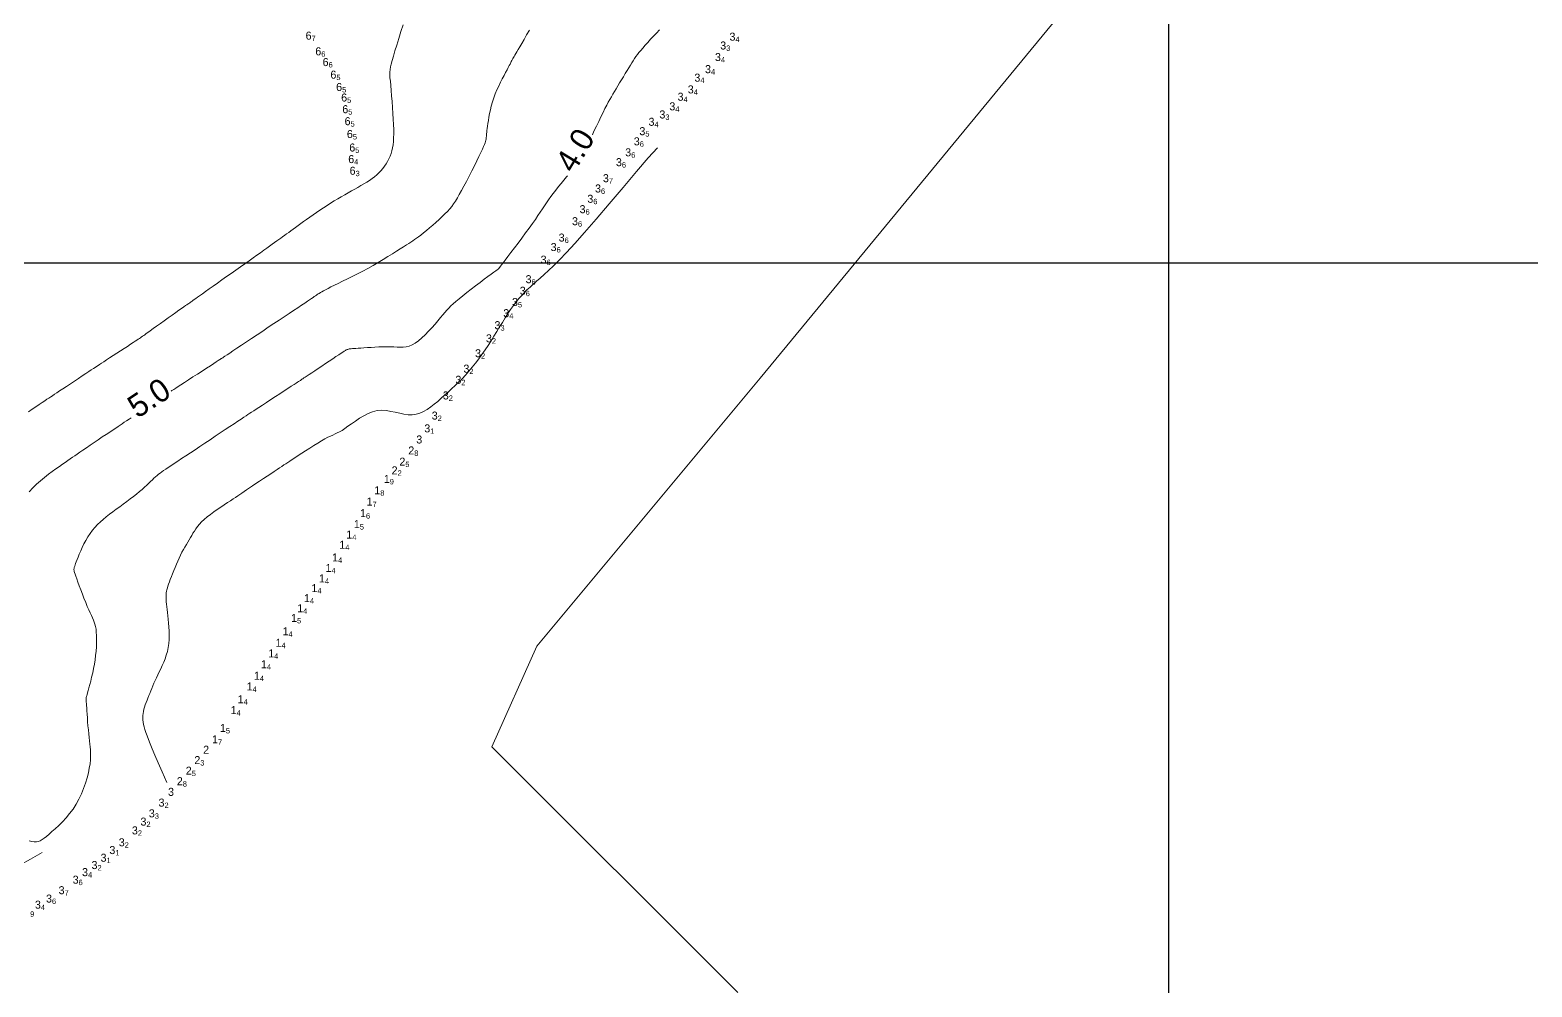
# Model space of a CAD drawing. Header units: millimetres. Extents: x 784883 to 785608, y 628235 to 628806.
# Drawn here: x 785400.4 to 785531.7, y 628436.7 to 628520.3 of the extents above; entities that cross this region are included whole.
import ezdxf
from ezdxf.enums import TextEntityAlignment as Align

# ---------------------------------------------------------------- set-up
doc = ezdxf.new("R2010")
doc.units = ezdxf.units.MM
for name, color, linetype in [('3_00', 92, 'Continuous'), ('4_00', 5, 'Continuous'), ('5_00', 252, 'Continuous'), ('6_00', 255, 'Continuous'), ('Projection_Grid', 7, 'Continuous'), ('Topo_Ricanau_2023_dg2', 7, 'Continuous')]:
    doc.layers.add(name, color=color, linetype=linetype)
doc.layers.add('Soundings', color=7, linetype='Continuous', true_color=0x000000)

msp = doc.modelspace()

# ---------------------------------------------------------------- linework, layer by layer
at = {"layer": '3_00', "color": 92, "linetype": 'Continuous', "lineweight": 0, "true_color": 0x00c000}
for p, q in [((785455.26, 628510.05), (785454.47, 628509.18)), ((785454.47, 628509.18), (785453.44, 628507.98)), ((785453.44, 628507.98), (785452.27, 628506.6)), ((785452.27, 628506.6), (785451.05, 628505.16)), ((785451.05, 628505.16), (785449.9, 628503.81)), ((785449.9, 628503.81), (785448.9, 628502.66)), ((785448.04, 628501.7), (785447.31, 628500.91)), ((785448.9, 628502.66), (785448.04, 628501.7)), ((785447.31, 628500.91), (785446.7, 628500.26)), ((785445.74, 628499.32), (785445.36, 628498.97)), ((785446.18, 628499.74), (785445.74, 628499.32)), ((785446.7, 628500.26), (785446.18, 628499.74)), ((785444.13, 628497.88), (785443.86, 628497.63)), ((785444.4, 628498.13), (785444.13, 628497.88)), ((785444.7, 628498.39), (785444.4, 628498.13)), ((785445.02, 628498.66), (785444.7, 628498.39)), ((785445.36, 628498.97), (785445.02, 628498.66)), ((785442.9, 628496.57), (785442.67, 628496.26)), ((785443.13, 628496.86), (785442.9, 628496.57)), ((785443.37, 628497.13), (785443.13, 628496.86)), ((785443.61, 628497.39), (785443.37, 628497.13)), ((785443.86, 628497.63), (785443.61, 628497.39)), ((785441.96, 628495.19), (785441.72, 628494.8)), ((785442.19, 628495.56), (785441.96, 628495.19)), ((785442.43, 628495.92), (785442.19, 628495.56)), ((785442.67, 628496.26), (785442.43, 628495.92)), ((785441.23, 628494), (785440.97, 628493.59)), ((785441.47, 628494.4), (785441.23, 628494)), ((785441.72, 628494.8), (785441.47, 628494.4)), ((785440.46, 628492.78), (785440.19, 628492.39)), ((785440.72, 628493.19), (785440.46, 628492.78)), ((785440.97, 628493.59), (785440.72, 628493.19)), ((785439.36, 628491.23), (785439.07, 628490.87)), ((785439.64, 628491.61), (785439.36, 628491.23)), ((785439.92, 628491.99), (785439.64, 628491.61)), ((785440.19, 628492.39), (785439.92, 628491.99)), ((785438.19, 628489.87), (785437.88, 628489.56)), ((785438.48, 628490.19), (785438.19, 628489.87)), ((785438.78, 628490.52), (785438.48, 628490.19)), ((785439.07, 628490.87), (785438.78, 628490.52)), ((785436.97, 628488.7), (785436.66, 628488.43)), ((785437.27, 628488.98), (785436.97, 628488.7)), ((785437.58, 628489.27), (785437.27, 628488.98)), ((785437.88, 628489.56), (785437.58, 628489.27)), ((785435.44, 628487.4), (785435.13, 628487.18)), ((785435.75, 628487.64), (785435.44, 628487.4)), ((785436.05, 628487.89), (785435.75, 628487.64)), ((785436.35, 628488.16), (785436.05, 628487.89)), ((785436.66, 628488.43), (785436.35, 628488.16)), ((785428.51, 628485.93), (785428.2, 628485.71)), ((785428.85, 628486.17), (785428.51, 628485.93)), ((785429.2, 628486.41), (785428.85, 628486.17)), ((785429.58, 628486.63), (785429.2, 628486.41)), ((785429.97, 628486.83), (785429.58, 628486.63)), ((785430.36, 628486.98), (785429.97, 628486.83)), ((785430.76, 628487.08), (785430.36, 628486.98)), ((785431.16, 628487.11), (785430.76, 628487.08)), ((785431.56, 628487.08), (785431.16, 628487.11)), ((785431.96, 628487.02), (785431.56, 628487.08)), ((785432.34, 628486.94), (785431.96, 628487.02)), ((785432.73, 628486.85), (785432.34, 628486.94)), ((785433.1, 628486.77), (785432.73, 628486.85)), ((785433.47, 628486.72), (785433.1, 628486.77)), ((785433.82, 628486.71), (785433.47, 628486.72)), ((785434.16, 628486.76), (785433.82, 628486.71)), ((785434.49, 628486.86), (785434.16, 628486.76)), ((785434.82, 628487), (785434.49, 628486.86)), ((785435.13, 628487.18), (785434.82, 628487)), ((785426.19, 628484.62), (785425.89, 628484.45)), ((785426.45, 628484.75), (785426.19, 628484.62)), ((785426.68, 628484.86), (785426.45, 628484.75)), ((785426.88, 628484.95), (785426.68, 628484.86)), ((785427.08, 628485.04), (785426.88, 628484.95)), ((785427.27, 628485.13), (785427.08, 628485.04)), ((785427.47, 628485.23), (785427.27, 628485.13)), ((785427.69, 628485.35), (785427.47, 628485.23)), ((785427.93, 628485.51), (785427.69, 628485.35)), ((785428.2, 628485.71), (785427.93, 628485.51)), ((785424.16, 628483.36), (785423.85, 628483.15)), ((785424.5, 628483.58), (785424.16, 628483.36)), ((785424.86, 628483.81), (785424.5, 628483.58)), ((785425.21, 628484.04), (785424.86, 628483.81)), ((785425.56, 628484.25), (785425.21, 628484.04)), ((785425.89, 628484.45), (785425.56, 628484.25)), ((785422.23, 628482.08), (785422.01, 628481.94)), ((785422.43, 628482.21), (785422.23, 628482.08)), ((785422.6, 628482.33), (785422.43, 628482.21)), ((785422.77, 628482.44), (785422.6, 628482.33)), ((785422.94, 628482.55), (785422.77, 628482.44)), ((785423.12, 628482.67), (785422.94, 628482.55)), ((785423.32, 628482.81), (785423.12, 628482.67)), ((785423.56, 628482.96), (785423.32, 628482.81)), ((785423.85, 628483.15), (785423.56, 628482.96)), ((785420.16, 628480.71), (785419.86, 628480.51)), ((785420.48, 628480.92), (785420.16, 628480.71)), ((785420.81, 628481.14), (785420.48, 628480.92)), ((785421.14, 628481.36), (785420.81, 628481.14)), ((785421.45, 628481.57), (785421.14, 628481.36)), ((785421.74, 628481.76), (785421.45, 628481.57)), ((785422.01, 628481.94), (785421.74, 628481.76)), ((785418.16, 628479.36), (785417.93, 628479.21)), ((785418.37, 628479.5), (785418.16, 628479.36)), ((785418.56, 628479.63), (785418.37, 628479.5)), ((785418.74, 628479.75), (785418.56, 628479.63)), ((785418.93, 628479.88), (785418.74, 628479.75)), ((785419.12, 628480.01), (785418.93, 628479.88)), ((785419.34, 628480.16), (785419.12, 628480.01)), ((785419.58, 628480.32), (785419.34, 628480.16)), ((785419.86, 628480.51), (785419.58, 628480.32)), ((785416.47, 628478.23), (785416.17, 628478.01)), ((785416.78, 628478.44), (785416.47, 628478.23)), ((785417.09, 628478.65), (785416.78, 628478.44)), ((785417.39, 628478.85), (785417.09, 628478.65)), ((785417.67, 628479.04), (785417.39, 628478.85)), ((785417.93, 628479.21), (785417.67, 628479.04)), ((785414.91, 628476.76), (785414.77, 628476.56)), ((785415.05, 628476.96), (785414.91, 628476.76)), ((785415.22, 628477.16), (785415.05, 628476.96)), ((785415.41, 628477.36), (785415.22, 628477.16)), ((785415.63, 628477.57), (785415.41, 628477.36)), ((785415.89, 628477.79), (785415.63, 628477.57)), ((785416.17, 628478.01), (785415.89, 628477.79)), ((785414.19, 628475.58), (785414.07, 628475.37)), ((785414.31, 628475.78), (785414.19, 628475.58)), ((785414.43, 628475.98), (785414.31, 628475.78)), ((785414.54, 628476.18), (785414.43, 628475.98)), ((785414.65, 628476.37), (785414.54, 628476.18)), ((785414.77, 628476.56), (785414.65, 628476.37)), ((785413.44, 628474.2), (785413.32, 628473.93)), ((785413.57, 628474.45), (785413.44, 628474.2)), ((785413.69, 628474.7), (785413.57, 628474.45)), ((785413.82, 628474.93), (785413.69, 628474.7)), ((785413.94, 628475.15), (785413.82, 628474.93)), ((785414.07, 628475.37), (785413.94, 628475.15)), ((785412.86, 628472.83), (785412.76, 628472.57)), ((785412.97, 628473.1), (785412.86, 628472.83)), ((785413.08, 628473.38), (785412.97, 628473.1)), ((785413.2, 628473.66), (785413.08, 628473.38)), ((785413.32, 628473.93), (785413.2, 628473.66)), ((785412.41, 628471.58), (785412.37, 628471.43)), ((785412.46, 628471.74), (785412.41, 628471.58)), ((785412.52, 628471.91), (785412.46, 628471.74)), ((785412.59, 628472.11), (785412.52, 628471.91)), ((785412.67, 628472.33), (785412.59, 628472.11)), ((785412.76, 628472.57), (785412.67, 628472.33)), ((785412.32, 628471.16), (785412.3, 628471.02)), ((785412.3, 628471.02), (785412.3, 628470.88)), ((785412.3, 628470.88), (785412.3, 628470.72)), ((785412.3, 628470.72), (785412.31, 628470.55)), ((785412.31, 628470.55), (785412.32, 628470.36)), ((785412.34, 628471.3), (785412.32, 628471.16)), ((785412.32, 628470.36), (785412.34, 628470.16)), ((785412.37, 628471.43), (785412.34, 628471.3)), ((785412.34, 628470.16), (785412.36, 628469.94)), ((785412.36, 628469.94), (785412.39, 628469.7)), ((785412.39, 628469.7), (785412.42, 628469.44)), ((785412.42, 628469.44), (785412.45, 628469.15)), ((785412.45, 628469.15), (785412.48, 628468.84)), ((785412.48, 628468.84), (785412.51, 628468.51)), ((785412.51, 628468.51), (785412.54, 628468.17)), ((785412.54, 628468.17), (785412.56, 628467.81)), ((785412.56, 628467.81), (785412.57, 628467.45)), ((785412.48, 628466.38), (785412.41, 628466.04)), ((785412.53, 628466.73), (785412.48, 628466.38)), ((785412.56, 628467.09), (785412.53, 628466.73)), ((785412.57, 628467.45), (785412.56, 628467.09)), ((785412.09, 628465.09), (785411.96, 628464.8)), ((785412.21, 628465.4), (785412.09, 628465.09)), ((785412.32, 628465.71), (785412.21, 628465.4)), ((785412.41, 628466.04), (785412.32, 628465.71)), ((785411.45, 628463.73), (785411.34, 628463.48)), ((785411.57, 628463.98), (785411.45, 628463.73)), ((785411.7, 628464.24), (785411.57, 628463.98)), ((785411.83, 628464.51), (785411.7, 628464.24)), ((785411.96, 628464.8), (785411.83, 628464.51)), ((785410.88, 628462.37), (785410.79, 628462.17)), ((785410.96, 628462.58), (785410.88, 628462.37)), ((785411.05, 628462.8), (785410.96, 628462.58)), ((785411.14, 628463.02), (785411.05, 628462.8)), ((785411.24, 628463.25), (785411.14, 628463.02)), ((785411.34, 628463.48), (785411.24, 628463.25)), ((785410.36, 628460.98), (785410.32, 628460.79)), ((785410.42, 628461.17), (785410.36, 628460.98)), ((785410.48, 628461.36), (785410.42, 628461.17)), ((785410.55, 628461.56), (785410.48, 628461.36)), ((785410.63, 628461.76), (785410.55, 628461.56)), ((785410.71, 628461.96), (785410.63, 628461.76)), ((785410.79, 628462.17), (785410.71, 628461.96)), ((785410.27, 628460.42), (785410.26, 628460.24)), ((785410.26, 628460.24), (785410.27, 628460.05)), ((785410.29, 628460.6), (785410.27, 628460.42)), ((785410.27, 628460.05), (785410.3, 628459.86)), ((785410.32, 628460.79), (785410.29, 628460.6)), ((785410.3, 628459.86), (785410.33, 628459.65)), ((785410.33, 628459.65), (785410.39, 628459.44)), ((785410.39, 628459.44), (785410.45, 628459.2)), ((785410.45, 628459.2), (785410.53, 628458.95)), ((785410.53, 628458.95), (785410.63, 628458.67)), ((785410.63, 628458.67), (785410.75, 628458.35)), ((785410.75, 628458.35), (785410.9, 628457.97)), ((785410.9, 628457.97), (785411.09, 628457.52)), ((785411.09, 628457.52), (785411.32, 628456.97)), ((785411.32, 628456.97), (785411.6, 628456.31)), ((785411.6, 628456.31), (785411.95, 628455.51)), ((785411.95, 628455.51), (785412.36, 628454.57))]:
    msp.add_line(p, q, dxfattribs=at)
at = {"layer": '3_00', "color": 92, "linetype": 'Continuous', "lineweight": 0, "true_color": 0x00c000, "flags": 128}
msp.add_lwpolyline([(785401.47, 628448.46), (785400.43, 628447.87), (785399.6, 628447.41)], dxfattribs=at)
at = {"layer": '4_00', "color": 5, "linetype": 'Continuous', "lineweight": 0, "true_color": 0x1b0fee, "flags": 128}
for points in [[(785455.44, 628520.36), (785455.19, 628520.09), (785454.93, 628519.81), (785454.67, 628519.54), (785454.43, 628519.27), (785454.2, 628519.02), (785453.99, 628518.78), (785453.81, 628518.57), (785453.65, 628518.38), (785453.52, 628518.2), (785453.39, 628518.03), (785453.27, 628517.85), (785453.16, 628517.67), (785453.04, 628517.48), (785452.91, 628517.28), (785452.77, 628517.05), (785452.61, 628516.8), (785452.45, 628516.54), (785452.29, 628516.27), (785452.12, 628516), (785451.96, 628515.73), (785451.8, 628515.47), (785451.65, 628515.21), (785451.5, 628514.98), (785451.37, 628514.75), (785451.24, 628514.52), (785451.11, 628514.29), (785450.97, 628514.04), (785450.83, 628513.77), (785450.68, 628513.48), (785450.51, 628513.14), (785450.33, 628512.77), (785450.13, 628512.36), (785449.93, 628511.94), (785449.72, 628511.5), (785449.58, 628511.2)], [(785447.39, 628507.62), (785447.31, 628507.52), (785447.08, 628507.24), (785446.85, 628506.95), (785446.62, 628506.66), (785446.38, 628506.36), (785446.16, 628506.07), (785445.95, 628505.79), (785445.75, 628505.52), (785445.57, 628505.26), (785445.39, 628504.99), (785445.21, 628504.72), (785445.02, 628504.44), (785444.81, 628504.13), (785444.59, 628503.8), (785444.33, 628503.44), (785444.04, 628503.04), (785443.73, 628502.61), (785443.41, 628502.17), (785443.08, 628501.73), (785442.76, 628501.3), (785442.46, 628500.91), (785442.19, 628500.55), (785441.96, 628500.24), (785441.78, 628500.01), (785441.64, 628499.83), (785441.54, 628499.7), (785441.48, 628499.61), (785441.44, 628499.56), (785441.42, 628499.53), (785441.41, 628499.52), (785441.41, 628499.52), (785441.41, 628499.52), (785441.4, 628499.51), (785441.37, 628499.49), (785441.33, 628499.46), (785441.24, 628499.4), (785441.13, 628499.31), (785440.96, 628499.18), (785440.74, 628499.02), (785440.45, 628498.81), (785440.12, 628498.56), (785439.76, 628498.28), (785439.37, 628497.99), (785438.98, 628497.69), (785438.6, 628497.4), (785438.24, 628497.11), (785437.92, 628496.85), (785437.64, 628496.62), (785437.41, 628496.42), (785437.21, 628496.23), (785437.02, 628496.05), (785436.85, 628495.86), (785436.68, 628495.67), (785436.5, 628495.45), (785436.3, 628495.21), (785436.07, 628494.94), (785435.82, 628494.64), (785435.55, 628494.33), (785435.26, 628494.02), (785434.96, 628493.72), (785434.67, 628493.44), (785434.37, 628493.19), (785434.09, 628492.99), (785433.81, 628492.84), (785433.55, 628492.73), (785433.29, 628492.67), (785433.04, 628492.64), (785432.77, 628492.63), (785432.5, 628492.63), (785432.21, 628492.65), (785431.91, 628492.66), (785431.59, 628492.66), (785431.25, 628492.66), (785430.9, 628492.65), (785430.56, 628492.63), (785430.22, 628492.61), (785429.9, 628492.59), (785429.6, 628492.57), (785429.33, 628492.55), (785429.1, 628492.54), (785428.9, 628492.52), (785428.74, 628492.51), (785428.6, 628492.5), (785428.49, 628492.49), (785428.39, 628492.48), (785428.31, 628492.47), (785428.24, 628492.45), (785428.18, 628492.44), (785428.12, 628492.42), (785428.06, 628492.39), (785427.98, 628492.34), (785427.88, 628492.29), (785427.76, 628492.2), (785427.6, 628492.1), (785427.4, 628491.96), (785427.15, 628491.8), (785426.87, 628491.61), (785426.56, 628491.41), (785426.24, 628491.19), (785425.91, 628490.98), (785425.6, 628490.77), (785425.3, 628490.57), (785425.04, 628490.39), (785424.81, 628490.24), (785424.63, 628490.12), (785424.47, 628490.02), (785424.35, 628489.94), (785424.26, 628489.87), (785424.18, 628489.82), (785424.12, 628489.78), (785424.08, 628489.75), (785424.04, 628489.73), (785424, 628489.7), (785423.95, 628489.67), (785423.89, 628489.63), (785423.79, 628489.57), (785423.66, 628489.48), (785423.49, 628489.37), (785423.25, 628489.22), (785422.96, 628489.03), (785422.62, 628488.8), (785422.25, 628488.56), (785421.86, 628488.31), (785421.46, 628488.05), (785421.08, 628487.8), (785420.73, 628487.57), (785420.42, 628487.37), (785420.17, 628487.2), (785419.96, 628487.07), (785419.78, 628486.95), (785419.62, 628486.85), (785419.46, 628486.74), (785419.29, 628486.63), (785419.1, 628486.5), (785418.86, 628486.34), (785418.57, 628486.15), (785418.24, 628485.93), (785417.87, 628485.69), (785417.47, 628485.42), (785417.04, 628485.13), (785416.6, 628484.84), (785416.15, 628484.54), (785415.7, 628484.24), (785415.26, 628483.95), (785414.83, 628483.67), (785414.42, 628483.39), (785414.03, 628483.13), (785413.66, 628482.89), (785413.32, 628482.66), (785413, 628482.45), (785412.72, 628482.27), (785412.48, 628482.1), (785412.27, 628481.96), (785412.08, 628481.84), (785411.92, 628481.73), (785411.77, 628481.62), (785411.64, 628481.52), (785411.51, 628481.41), (785411.38, 628481.3), (785411.24, 628481.17), (785411.1, 628481.04), (785410.95, 628480.89), (785410.79, 628480.73), (785410.62, 628480.56), (785410.42, 628480.38), (785410.21, 628480.2), (785409.98, 628480), (785409.72, 628479.79), (785409.45, 628479.58), (785409.16, 628479.36), (785408.86, 628479.13), (785408.55, 628478.91), (785408.24, 628478.68), (785407.94, 628478.46), (785407.64, 628478.23), (785407.35, 628478.02), (785407.07, 628477.8), (785406.8, 628477.58), (785406.55, 628477.35), (785406.31, 628477.12), (785406.08, 628476.88), (785405.86, 628476.62), (785405.66, 628476.34), (785405.46, 628476.05), (785405.28, 628475.74), (785405.12, 628475.43), (785404.96, 628475.12), (785404.83, 628474.82), (785404.71, 628474.54), (785404.6, 628474.28), (785404.51, 628474.06), (785404.44, 628473.87), (785404.38, 628473.72), (785404.34, 628473.6), (785404.31, 628473.5), (785404.28, 628473.42), (785404.27, 628473.36), (785404.26, 628473.31), (785404.25, 628473.27), (785404.24, 628473.22), (785404.24, 628473.17), (785404.25, 628473.11), (785404.27, 628473.03), (785404.3, 628472.92), (785404.34, 628472.78), (785404.4, 628472.6), (785404.48, 628472.37), (785404.58, 628472.09), (785404.7, 628471.77), (785404.83, 628471.42), (785404.98, 628471.05), (785405.12, 628470.68), (785405.27, 628470.31), (785405.41, 628469.97), (785405.54, 628469.67), (785405.66, 628469.4), (785405.77, 628469.17), (785405.86, 628468.96), (785405.95, 628468.78), (785406.02, 628468.6), (785406.08, 628468.41), (785406.13, 628468.21), (785406.17, 628467.99), (785406.19, 628467.73), (785406.21, 628467.44), (785406.22, 628467.13), (785406.22, 628466.8), (785406.21, 628466.44), (785406.18, 628466.07), (785406.14, 628465.69), (785406.09, 628465.31), (785406.03, 628464.91), (785405.95, 628464.53), (785405.88, 628464.15), (785405.79, 628463.78), (785405.71, 628463.44), (785405.63, 628463.13), (785405.55, 628462.85), (785405.49, 628462.61), (785405.43, 628462.42), (785405.39, 628462.28), (785405.36, 628462.16), (785405.34, 628462.08), (785405.32, 628462.02), (785405.31, 628461.98), (785405.31, 628461.94), (785405.31, 628461.91), (785405.31, 628461.88), (785405.31, 628461.84), (785405.31, 628461.79), (785405.32, 628461.71), (785405.32, 628461.61), (785405.33, 628461.48), (785405.35, 628461.32), (785405.36, 628461.11), (785405.38, 628460.85), (785405.4, 628460.55), (785405.42, 628460.23), (785405.44, 628459.89), (785405.47, 628459.53), (785405.5, 628459.18), (785405.53, 628458.84), (785405.56, 628458.51), (785405.6, 628458.22), (785405.63, 628457.94), (785405.66, 628457.68), (785405.69, 628457.42), (785405.7, 628457.15), (785405.7, 628456.87), (785405.68, 628456.56), (785405.65, 628456.22), (785405.58, 628455.84), (785405.5, 628455.43), (785405.39, 628454.99), (785405.26, 628454.53), (785405.09, 628454.06), (785404.9, 628453.59), (785404.68, 628453.13), (785404.44, 628452.68), (785404.16, 628452.26), (785403.86, 628451.86), (785403.55, 628451.48), (785403.23, 628451.14), (785402.91, 628450.82), (785402.6, 628450.53), (785402.32, 628450.28), (785402.06, 628450.05), (785401.83, 628449.86), (785401.64, 628449.71), (785401.46, 628449.58), (785401.29, 628449.49), (785401.13, 628449.43), (785400.96, 628449.4), (785400.77, 628449.39), (785400.57, 628449.42), (785400.33, 628449.47)]]:
    msp.add_lwpolyline(points, dxfattribs=at)
at = {"layer": '5_00', "color": 252, "linetype": 'Continuous', "lineweight": 0, "true_color": 0x8e919d}
for p, q in [((785408.46, 628485.94), (785408.29, 628485.82)), ((785408.64, 628486.06), (785408.46, 628485.94)), ((785408.84, 628486.19), (785408.64, 628486.06)), ((785409.06, 628486.33), (785408.84, 628486.19)), ((785409.25, 628486.46), (785409.06, 628486.33)), ((785406.72, 628484.78), (785406.36, 628484.54)), ((785407.06, 628485), (785406.72, 628484.78)), ((785407.37, 628485.21), (785407.06, 628485)), ((785407.66, 628485.4), (785407.37, 628485.21)), ((785407.9, 628485.56), (785407.66, 628485.4)), ((785408.1, 628485.7), (785407.9, 628485.56)), ((785408.29, 628485.82), (785408.1, 628485.7)), ((785404.76, 628483.45), (785404.52, 628483.29)), ((785405.02, 628483.64), (785404.76, 628483.45)), ((785405.33, 628483.84), (785405.02, 628483.64)), ((785405.66, 628484.07), (785405.33, 628483.84)), ((785406.01, 628484.3), (785405.66, 628484.07)), ((785406.36, 628484.54), (785406.01, 628484.3)), ((785402.67, 628481.99), (785402.34, 628481.77)), ((785402.97, 628482.2), (785402.67, 628481.99)), ((785403.24, 628482.39), (785402.97, 628482.2)), ((785403.48, 628482.56), (785403.24, 628482.39)), ((785403.7, 628482.72), (785403.48, 628482.56)), ((785403.91, 628482.86), (785403.7, 628482.72)), ((785404.11, 628483), (785403.91, 628482.86)), ((785404.31, 628483.14), (785404.11, 628483)), ((785404.52, 628483.29), (785404.31, 628483.14)), ((785401.32, 628480.96), (785400.98, 628480.65)), ((785401.67, 628481.25), (785401.32, 628480.96)), ((785402.01, 628481.52), (785401.67, 628481.25)), ((785402.34, 628481.77), (785402.01, 628481.52)), ((785400.65, 628480.33), (785400.33, 628479.98)), ((785400.98, 628480.65), (785400.65, 628480.33))]:
    msp.add_line(p, q, dxfattribs=at)
at = {"layer": '5_00', "color": 252, "linetype": 'Continuous', "lineweight": 0, "true_color": 0x8e919d, "flags": 128}
msp.add_lwpolyline([(785444.07, 628520.35), (785443.82, 628519.92), (785443.6, 628519.53), (785443.4, 628519.18), (785443.24, 628518.89), (785443.1, 628518.65), (785442.98, 628518.45), (785442.89, 628518.29), (785442.81, 628518.16), (785442.74, 628518.05), (785442.68, 628517.96), (785442.63, 628517.87), (785442.59, 628517.79), (785442.54, 628517.7), (785442.49, 628517.61), (785442.44, 628517.51), (785442.38, 628517.38), (785442.31, 628517.24), (785442.22, 628517.07), (785442.12, 628516.87), (785441.99, 628516.64), (785441.85, 628516.38), (785441.7, 628516.09), (785441.54, 628515.78), (785441.39, 628515.45), (785441.23, 628515.11), (785441.08, 628514.76), (785440.95, 628514.41), (785440.84, 628514.06), (785440.74, 628513.71), (785440.66, 628513.37), (785440.59, 628513.05), (785440.53, 628512.74), (785440.48, 628512.45), (785440.44, 628512.19), (785440.41, 628511.95), (785440.39, 628511.74), (785440.36, 628511.57), (785440.35, 628511.41), (785440.33, 628511.28), (785440.32, 628511.16), (785440.31, 628511.06), (785440.3, 628510.97), (785440.29, 628510.89), (785440.28, 628510.81), (785440.27, 628510.72), (785440.24, 628510.62), (785440.2, 628510.5), (785440.14, 628510.35), (785440.07, 628510.17), (785439.96, 628509.93), (785439.83, 628509.65), (785439.66, 628509.3), (785439.47, 628508.91), (785439.26, 628508.48), (785439.03, 628508.03), (785438.8, 628507.57), (785438.56, 628507.12), (785438.34, 628506.7), (785438.13, 628506.31), (785437.94, 628505.97), (785437.77, 628505.67), (785437.6, 628505.4), (785437.44, 628505.15), (785437.28, 628504.93), (785437.1, 628504.71), (785436.91, 628504.5), (785436.69, 628504.27), (785436.45, 628504.04), (785436.18, 628503.79), (785435.9, 628503.54), (785435.62, 628503.29), (785435.34, 628503.05), (785435.06, 628502.82), (785434.81, 628502.62), (785434.57, 628502.43), (785434.37, 628502.28), (785434.2, 628502.15), (785434.03, 628502.03), (785433.87, 628501.92), (785433.7, 628501.81), (785433.52, 628501.7), (785433.31, 628501.57), (785433.07, 628501.41), (785432.78, 628501.23), (785432.45, 628501.03), (785432.09, 628500.8), (785431.7, 628500.56), (785431.29, 628500.3), (785430.86, 628500.04), (785430.41, 628499.78), (785429.95, 628499.52), (785429.49, 628499.27), (785429.03, 628499.03), (785428.58, 628498.8), (785428.15, 628498.59), (785427.74, 628498.39), (785427.36, 628498.2), (785427.02, 628498.04), (785426.71, 628497.89), (785426.46, 628497.76), (785426.24, 628497.65), (785426.06, 628497.55), (785425.92, 628497.47), (785425.8, 628497.4), (785425.69, 628497.33), (785425.6, 628497.28), (785425.52, 628497.22), (785425.44, 628497.17), (785425.36, 628497.11), (785425.26, 628497.05), (785425.15, 628496.98), (785425.02, 628496.89), (785424.85, 628496.78), (785424.66, 628496.65), (785424.42, 628496.49), (785424.14, 628496.3), (785423.81, 628496.08), (785423.45, 628495.84), (785423.05, 628495.58), (785422.63, 628495.29), (785422.18, 628495), (785421.71, 628494.69), (785421.23, 628494.37), (785420.75, 628494.04), (785420.26, 628493.72), (785419.78, 628493.4), (785419.32, 628493.09), (785418.89, 628492.8), (785418.5, 628492.54), (785418.15, 628492.31), (785417.86, 628492.11), (785417.63, 628491.96), (785417.45, 628491.85), (785417.33, 628491.76), (785417.25, 628491.71), (785417.2, 628491.68), (785417.17, 628491.66), (785417.16, 628491.65), (785417.16, 628491.65), (785417.16, 628491.65), (785417.16, 628491.65), (785417.16, 628491.65), (785417.16, 628491.65), (785417.16, 628491.65), (785417.16, 628491.65), (785417.16, 628491.65), (785417.16, 628491.65), (785417.16, 628491.65), (785417.15, 628491.64), (785417.12, 628491.63), (785417.07, 628491.59), (785416.99, 628491.54), (785416.86, 628491.46), (785416.69, 628491.35), (785416.46, 628491.2), (785416.17, 628491.01), (785415.82, 628490.78), (785415.44, 628490.54), (785415.05, 628490.28), (785414.65, 628490.03), (785414.27, 628489.78), (785413.91, 628489.55), (785413.6, 628489.35), (785413.35, 628489.18), (785413.14, 628489.05), (785412.97, 628488.93), (785412.81, 628488.83), (785412.74, 628488.79)], dxfattribs=at)
at = {"layer": '6_00', "color": 18, "linetype": 'Continuous', "lineweight": 0, "true_color": 0x000000, "flags": 128}
msp.add_lwpolyline([(785433.02, 628520.8), (785432.83, 628520.21), (785432.65, 628519.61), (785432.47, 628519.04), (785432.31, 628518.52), (785432.18, 628518.06), (785432.07, 628517.68), (785431.98, 628517.38), (785431.93, 628517.12), (785431.89, 628516.89), (785431.87, 628516.67), (785431.87, 628516.44), (785431.88, 628516.18), (785431.91, 628515.87), (785431.94, 628515.49), (785431.98, 628515.06), (785432.02, 628514.59), (785432.06, 628514.09), (785432.1, 628513.57), (785432.14, 628513.06), (785432.17, 628512.56), (785432.2, 628512.1), (785432.21, 628511.67), (785432.21, 628511.29), (785432.2, 628510.94), (785432.18, 628510.62), (785432.15, 628510.33), (785432.1, 628510.06), (785432.04, 628509.8), (785431.97, 628509.55), (785431.89, 628509.32), (785431.79, 628509.09), (785431.67, 628508.86), (785431.55, 628508.65), (785431.41, 628508.44), (785431.26, 628508.24), (785431.09, 628508.05), (785430.91, 628507.87), (785430.72, 628507.69), (785430.52, 628507.53), (785430.31, 628507.37), (785430.08, 628507.21), (785429.85, 628507.06), (785429.6, 628506.91), (785429.34, 628506.75), (785429.07, 628506.6), (785428.8, 628506.44), (785428.51, 628506.29), (785428.22, 628506.12), (785427.92, 628505.95), (785427.62, 628505.78), (785427.31, 628505.6), (785427, 628505.41), (785426.69, 628505.22), (785426.38, 628505.02), (785426.06, 628504.81), (785425.75, 628504.6), (785425.45, 628504.4), (785425.15, 628504.19), (785424.86, 628503.99), (785424.59, 628503.79), (785424.32, 628503.6), (785424.08, 628503.43), (785423.84, 628503.26), (785423.62, 628503.1), (785423.41, 628502.95), (785423.21, 628502.8), (785423.02, 628502.66), (785422.84, 628502.53), (785422.67, 628502.41), (785422.49, 628502.28), (785422.32, 628502.16), (785422.15, 628502.03), (785421.97, 628501.91), (785421.78, 628501.77), (785421.57, 628501.62), (785421.35, 628501.47), (785421.11, 628501.29), (785420.84, 628501.1), (785420.55, 628500.89), (785420.23, 628500.67), (785419.9, 628500.43), (785419.55, 628500.18), (785419.18, 628499.92), (785418.8, 628499.65), (785418.4, 628499.37), (785417.99, 628499.08), (785417.59, 628498.8), (785417.18, 628498.51), (785416.79, 628498.23), (785416.41, 628497.96), (785416.06, 628497.72), (785415.75, 628497.49), (785415.47, 628497.29), (785415.23, 628497.13), (785415.04, 628496.99), (785414.89, 628496.88), (785414.76, 628496.79), (785414.65, 628496.71), (785414.57, 628496.65), (785414.5, 628496.6), (785414.43, 628496.56), (785414.37, 628496.51), (785414.3, 628496.46), (785414.22, 628496.41), (785414.12, 628496.34), (785414, 628496.26), (785413.85, 628496.15), (785413.66, 628496.02), (785413.42, 628495.85), (785413.15, 628495.65), (785412.83, 628495.43), (785412.49, 628495.19), (785412.14, 628494.94), (785411.8, 628494.69), (785411.47, 628494.46), (785411.17, 628494.25), (785410.91, 628494.06), (785410.7, 628493.92), (785410.55, 628493.81), (785410.43, 628493.72), (785410.34, 628493.66), (785410.28, 628493.62), (785410.24, 628493.59), (785410.2, 628493.56), (785410.16, 628493.53), (785410.11, 628493.5), (785410.05, 628493.46), (785409.97, 628493.4), (785409.87, 628493.34), (785409.75, 628493.25), (785409.59, 628493.15), (785409.41, 628493.03), (785409.18, 628492.88), (785408.92, 628492.7), (785408.62, 628492.51), (785408.31, 628492.31), (785407.99, 628492.1), (785407.67, 628491.89), (785407.36, 628491.69), (785407.09, 628491.51), (785406.85, 628491.36), (785406.65, 628491.23), (785406.49, 628491.12), (785406.35, 628491.03), (785406.22, 628490.95), (785406.09, 628490.86), (785405.94, 628490.76), (785405.76, 628490.65), (785405.55, 628490.5), (785405.28, 628490.32), (785404.97, 628490.12), (785404.63, 628489.9), (785404.28, 628489.66), (785403.93, 628489.43), (785403.58, 628489.2), (785403.27, 628488.98), (785402.98, 628488.8), (785402.74, 628488.64), (785402.54, 628488.51), (785402.37, 628488.39), (785402.21, 628488.28), (785402.05, 628488.18), (785401.88, 628488.07), (785401.69, 628487.94), (785401.47, 628487.79), (785401.21, 628487.62), (785400.91, 628487.42), (785400.59, 628487.21), (785400.26, 628486.98)], dxfattribs=at)
at = {"layer": 'Projection_Grid', "color": 18, "linetype": 'Continuous', "true_color": 0x000000}
for p, q in [((785500, 628261.77), (785500, 628780.93)), ((784909.29, 628500), (785582.15, 628500))]:
    msp.add_line(p, q, dxfattribs=at)
at = {"layer": 'Topo_Ricanau_2023_dg2', "color": 18, "linetype": 'Continuous', "lineweight": 20, "true_color": 0x000000}
for p, q in [((785496.46, 628528.99), (785464.24, 628489.93)), ((785464.24, 628489.93), (785444.71, 628466.49)), ((785444.71, 628466.49), (785440.8, 628457.7)), ((785440.8, 628457.7), (785462.29, 628436.22))]:
    msp.add_line(p, q, dxfattribs=at)

# ---------------------------------------------------------------- texts
at = {"layer": '4_00', "color": 5, "true_color": 0x1b0fee}
msp.add_text('4.0', height=2, rotation=58.633, dxfattribs=at).set_placement((785447.94, 628507.75))
at = {"layer": '5_00', "color": 252, "true_color": 0x8e919d}
msp.add_text('5.0', height=2, rotation=33.666, dxfattribs=at).set_placement((785409.8, 628486.35))
at = {"layer": 'Soundings', "color": 18, "true_color": 0x000000}
for p in [(785425.02, 628519.86, 6.69), (785425.87, 628518.49, 6.58), (785426.51, 628517.55, 6.55), (785427.19, 628516.45, 6.52), (785427.69, 628515.37, 6.48), (785428.13, 628514.45, 6.51), (785428.23, 628513.43, 6.49), (785428.43, 628512.38, 6.5), (785428.63, 628511.26, 6.48), (785428.84, 628510.08, 6.46), (785428.75, 628509.07, 6.38), (785428.87, 628508.05, 6.33)]:
    msp.add_text('6', height=0.7, dxfattribs=at).set_placement(p, align=Align.MIDDLE_RIGHT)
at = {"layer": 'Soundings', "color": 92, "true_color": 0x00c000}
for s, p in [('3', (785462.09, 628519.77, 3.42)), ('3', (785461.28, 628519, 3.29)), ('3', (785460.82, 628517.99, 3.37)), ('3', (785459.02, 628516.19, 3.41)), ('3', (785459.95, 628516.93, 3.39)), ('3', (785457.55, 628514.52, 3.4)), ('3', (785458.44, 628515.16, 3.41)), ('3', (785456.83, 628513.68, 3.37)), ('3', (785455.01, 628512.33, 3.42)), ('3', (785455.96, 628512.97, 3.34)), ('3', (785453.72, 628510.62, 3.58)), ('3', (785454.21, 628511.51, 3.49)), ('3', (785452.97, 628509.66, 3.6)), ('3', (785452.16, 628508.8, 3.62)), ('3', (785451.02, 628507.4, 3.65)), ('3', (785449.66, 628505.6, 3.58)), ('3', (785450.33, 628506.5, 3.63)), ('3', (785448.98, 628504.69, 3.57)), ('3', (785448.32, 628503.64, 3.56)), ('3', (785446.45, 628501.38, 3.56)), ('3', (785447.15, 628502.21, 3.56)), ('3', (785445.57, 628500.28, 3.56)), ('3', (785443.75, 628497.56, 3.56)), ('3', (785444.26, 628498.57, 3.59)), ('3', (785443.07, 628496.58, 3.48)), ('3', (785442.31, 628495.6, 3.35)), ('3', (785441.54, 628494.55, 3.26)), ('3', (785440.79, 628493.4, 3.18)), ('3', (785439.84, 628492.1, 3.24)), ('3', (785438.12, 628489.78, 3.19)), ('3', (785438.82, 628490.75, 3.21)), ('3', (785437.02, 628488.41, 3.15)), ('3', (785436.05, 628486.65, 3.15)), ('3', (785434.7, 628484.56, 2.97)), ('3', (785435.4, 628485.53, 3.11)), ('2', (785434, 628483.6, 2.78)), ('2', (785432.54, 628481.86, 2.22)), ('2', (785433.22, 628482.62, 2.45)), ('2', (785416.06, 628457.44, 2.02)), ('2', (785414.54, 628455.61, 2.51)), ('2', (785415.29, 628456.53, 2.27)), ('2', (785413.76, 628454.69, 2.75)), ('3', (785412.16, 628452.82, 3.24)), ('3', (785412.99, 628453.76, 3.04)), ('3', (785411.31, 628451.88, 3.29)), ('3', (785409.83, 628450.39, 3.15)), ('3', (785410.58, 628451.16, 3.23)), ('3', (785408.68, 628449.35, 3.15)), ('3', (785407.09, 628448, 3.07)), ('3', (785407.86, 628448.67, 3.12)), ('3', (785405.47, 628446.74, 3.42)), ('3', (785406.3, 628447.36, 3.18)), ('3', (785403.42, 628445.16, 3.67)), ('3', (785404.65, 628446.08, 3.61)), ('3', (785401.35, 628443.9, 3.35)), ('3', (785402.32, 628444.43, 3.64))]:
    msp.add_text(s, height=0.7, dxfattribs=at).set_placement(p, align=Align.MIDDLE_RIGHT)
at = {"layer": 'Soundings', "color": 18, "true_color": 0x000000}
for s, p in [('7', (785425.02, 628519.86, 6.69)), ('6', (785425.87, 628518.49, 6.58)), ('6', (785426.51, 628517.55, 6.55)), ('5', (785427.19, 628516.45, 6.52)), ('5', (785427.69, 628515.37, 6.48)), ('5', (785428.13, 628514.45, 6.51)), ('5', (785428.23, 628513.43, 6.49)), ('5', (785428.43, 628512.38, 6.5)), ('5', (785428.63, 628511.26, 6.48)), ('5', (785428.84, 628510.08, 6.46)), ('4', (785428.75, 628509.07, 6.38)), ('3', (785428.87, 628508.05, 6.33))]:
    msp.add_text(s, height=0.472, dxfattribs=at).set_placement(p, align=Align.TOP_LEFT)
at = {"layer": 'Soundings', "color": 92, "true_color": 0x00c000}
for s, p in [('3', (785461.28, 628519, 3.29)), ('4', (785462.09, 628519.77, 3.42)), ('4', (785460.82, 628517.99, 3.37)), ('4', (785459.02, 628516.19, 3.41)), ('4', (785459.95, 628516.93, 3.39)), ('4', (785458.44, 628515.16, 3.41)), ('4', (785456.83, 628513.68, 3.37)), ('4', (785457.55, 628514.52, 3.4)), ('4', (785455.01, 628512.33, 3.42)), ('3', (785455.96, 628512.97, 3.34)), ('5', (785454.21, 628511.51, 3.49)), ('6', (785452.97, 628509.66, 3.6)), ('6', (785453.72, 628510.62, 3.58)), ('6', (785452.16, 628508.8, 3.62)), ('7', (785451.02, 628507.4, 3.65)), ('6', (785450.33, 628506.5, 3.63)), ('6', (785448.98, 628504.69, 3.57)), ('6', (785449.66, 628505.6, 3.58)), ('6', (785448.32, 628503.64, 3.56)), ('6', (785447.15, 628502.21, 3.56)), ('6', (785446.45, 628501.38, 3.56)), ('6', (785445.57, 628500.28, 3.56)), ('6', (785444.26, 628498.57, 3.59)), ('5', (785443.07, 628496.58, 3.48)), ('6', (785443.75, 628497.56, 3.56)), ('4', (785442.31, 628495.6, 3.35)), ('3', (785441.54, 628494.55, 3.26)), ('2', (785440.79, 628493.4, 3.18)), ('2', (785439.84, 628492.1, 3.24)), ('2', (785438.82, 628490.75, 3.21)), ('2', (785438.12, 628489.78, 3.19)), ('2', (785437.02, 628488.41, 3.15)), ('2', (785436.05, 628486.65, 3.15)), ('1', (785435.4, 628485.53, 3.11)), ('8', (785434, 628483.6, 2.78)), ('5', (785433.22, 628482.62, 2.45)), ('2', (785432.54, 628481.86, 2.22)), ('3', (785415.29, 628456.53, 2.27)), ('8', (785413.76, 628454.69, 2.75)), ('5', (785414.54, 628455.61, 2.51)), ('3', (785411.31, 628451.88, 3.29)), ('2', (785412.16, 628452.82, 3.24)), ('2', (785410.58, 628451.16, 3.23)), ('2', (785408.68, 628449.35, 3.15)), ('2', (785409.83, 628450.39, 3.15)), ('1', (785407.09, 628448, 3.07)), ('1', (785407.86, 628448.67, 3.12)), ('4', (785405.47, 628446.74, 3.42)), ('2', (785406.3, 628447.36, 3.18)), ('6', (785404.65, 628446.08, 3.61)), ('4', (785401.35, 628443.9, 3.35)), ('6', (785402.32, 628444.43, 3.64)), ('7', (785403.42, 628445.16, 3.67)), ('9', (785400.41, 628443.31, 2.89))]:
    msp.add_text(s, height=0.472, dxfattribs=at).set_placement(p, align=Align.TOP_LEFT)
at = {"layer": 'Soundings', "color": 1, "true_color": 0xff0000}
for p in [(785431.86, 628481.11, 1.88), (785430.35, 628479.13, 1.72), (785431.03, 628480.12, 1.76), (785429.78, 628478.12, 1.61), (785429.24, 628477.16, 1.49), (785427.97, 628475.36, 1.4), (785428.58, 628476.25, 1.43), (785427.34, 628474.25, 1.4), (785426.76, 628473.33, 1.4), (785425.53, 628471.57, 1.4), (785426.19, 628472.42, 1.4), (785424.88, 628470.69, 1.4), (785423.75, 628468.96, 1.49), (785424.29, 628469.81, 1.4), (785423.01, 628467.79, 1.43), (785422.39, 628466.79, 1.4), (785421.12, 628464.92, 1.4), (785421.75, 628465.86, 1.4), (785420.5, 628463.91, 1.4), (785419.86, 628462.97, 1.4), (785418.46, 628460.9, 1.4), (785419.08, 628461.86, 1.4), (785417.53, 628459.34, 1.52), (785416.84, 628458.35, 1.71)]:
    msp.add_text('1', height=0.7, dxfattribs=at).set_placement(p, align=Align.MIDDLE_RIGHT)
for s, p in [('9', (785431.86, 628481.11, 1.88)), ('8', (785431.03, 628480.12, 1.76)), ('6', (785429.78, 628478.12, 1.61)), ('7', (785430.35, 628479.13, 1.72)), ('5', (785429.24, 628477.16, 1.49)), ('4', (785428.58, 628476.25, 1.43)), ('4', (785427.34, 628474.25, 1.4)), ('4', (785427.97, 628475.36, 1.4)), ('4', (785426.76, 628473.33, 1.4)), ('4', (785425.53, 628471.57, 1.4)), ('4', (785426.19, 628472.42, 1.4)), ('4', (785424.88, 628470.69, 1.4)), ('5', (785423.75, 628468.96, 1.49)), ('4', (785424.29, 628469.81, 1.4)), ('4', (785423.01, 628467.79, 1.43)), ('4', (785422.39, 628466.79, 1.4)), ('4', (785421.12, 628464.92, 1.4)), ('4', (785421.75, 628465.86, 1.4)), ('4', (785420.5, 628463.91, 1.4)), ('4', (785419.86, 628462.97, 1.4)), ('4', (785419.08, 628461.86, 1.4)), ('4', (785418.46, 628460.9, 1.4)), ('7', (785416.84, 628458.35, 1.71)), ('5', (785417.53, 628459.34, 1.52))]:
    msp.add_text(s, height=0.472, dxfattribs=at).set_placement(p, align=Align.TOP_LEFT)

doc.saveas('drawing.dxf')
